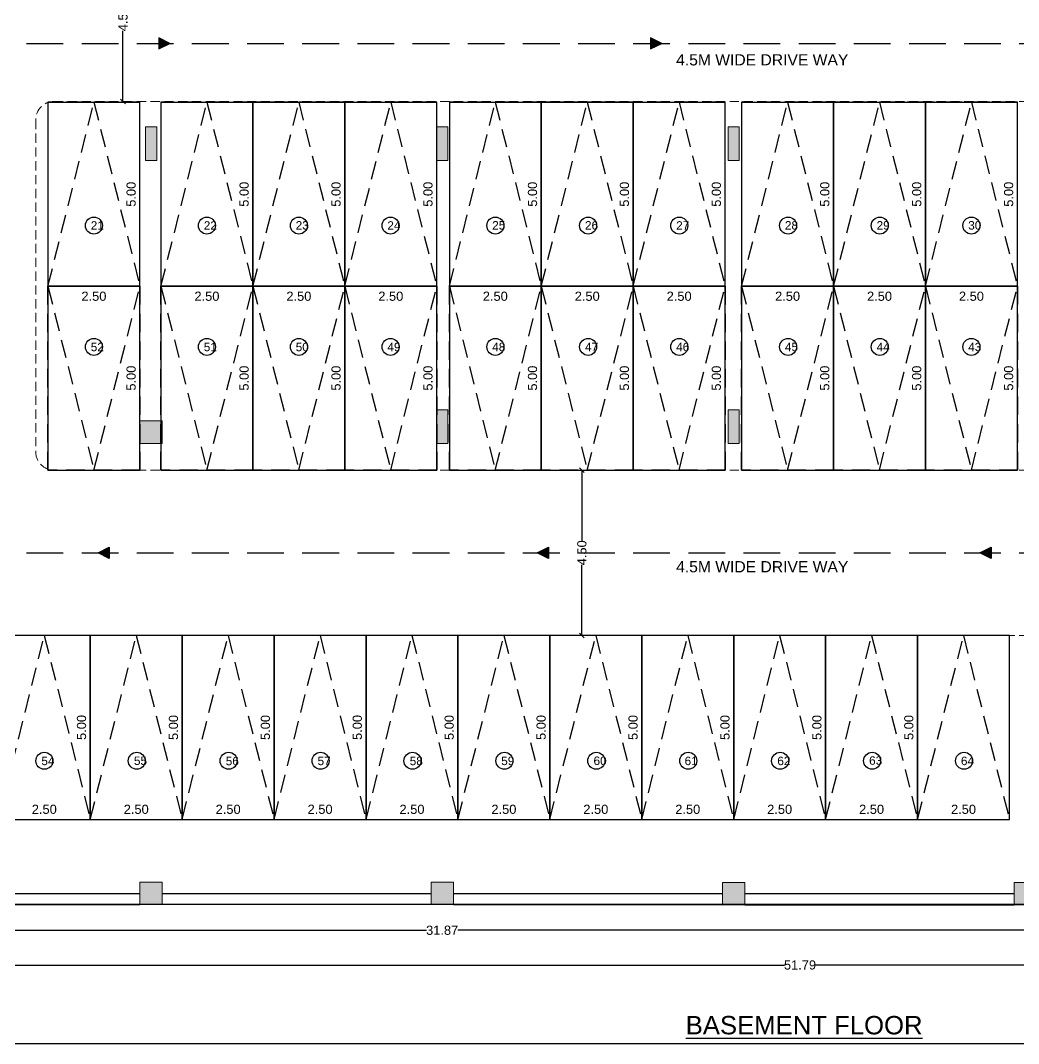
# Model space of a CAD drawing. Header units: metres. Extents: x 71870 to 71989, y 12512 to 13085.
# Drawn here: x 71914.57 to 71941.71, y 13038.11 to 13065.93 of the extents above; entities that cross this region are included whole.
import ezdxf

# ---------------------------------------------------------------- set-up
doc = ezdxf.new("R2010")
doc.units = ezdxf.units.M
doc.header["$MEASUREMENT"] = 0
doc.linetypes.add('DASHED2', pattern=[0.375, 0.25, -0.125])
doc.linetypes.add('Dim Line', pattern=[0.375, 0.25, -0.125])
doc.layers.get('Defpoints').update_dxf_attribs({"color": 6, "lineweight": 0})
doc.layers.add('02_FB_WALL', color=7, linetype='Continuous', lineweight=30)
doc.layers.add('COL', color=1, linetype='Continuous', lineweight=18)
doc.layers.add('ANGULAR_PARKING_SLOT_1', color=6, linetype='Continuous')
for name, color, linetype, plot in [('BLK_1_LVL_-1_BSMNT_COVERED_PARKING', 4, 'Continuous', False), ('BLK_1_LVL_-1_BSMNT_FOOT_PRINT', 1, 'Continuous', False), ('BLK_1_LVL_-1_BSMNT_PLOT_BOUNDARY', 70, 'Continuous', False), ('BLK_1_LVL_-1_BSMNT_SIDE_SETBACK2', 11, 'Continuous', False)]:
    doc.layers.add(name, color=color, linetype=linetype, plot=plot)
doc.styles.add('century Gothic', font='arial.ttf')
doc.styles.get("Standard").update_dxf_attribs({"font": 'arial.ttf'})
doc.dimstyles.new('STAND', dxfattribs={"dimtxt": 0.25, "dimasz": 0.13, "dimexe": 0, "dimexo": 0, "dimgap": 0, "dimtad": 0, "dimzin": 0, "dimdsep": 46, "dimtxsty": 'century Gothic', "dimblk": 'OBLIQUE', "dimcen": 0.15, "dimse1": 1, "dimse2": 1, "dimclrd": 5, "dimclre": 7, "dimclrt": 5, "dimazin": 0, "dimtfac": 1, "dimtofl": 0, "dimtmove": 0, "dimatfit": 3, "dimfxl": 0, "dimtolj": 1, "dimtzin": 0, "dimlwd": -1, "dimlwe": -1, "dimarcsym": 0})

# ---------------------------------------------------------------- blocks, each defined once
blk = doc.blocks.new('*U3')
at = {"layer": 'COL'}
h = blk.add_hatch(color=8, dxfattribs=at)
h.dxf.hatch_style = 1
h.paths.add_polyline_path([(2704.9, 761), (2704.9, 737), (2680.9, 737), (2680.9, 761)])
at = {"layer": 'COL', "ltscale": 0.02}
blk.add_lwpolyline([(2704.9, 761), (2704.9, 737), (2680.9, 737), (2680.9, 761)], close=True, dxfattribs=at)
blk = doc.blocks.new('A$C493907E4')
at = {"layer": 'COL'}
h = blk.add_hatch(color=8, dxfattribs=at)
h.dxf.hatch_style = 1
h.paths.add_polyline_path([(12, 36), (12, 0), (0, 0), (0, 36)])
at = {"layer": 'COL', "ltscale": 0.02}
blk.add_lwpolyline([(12, 36), (12, 0), (0, 0), (0, 36)], close=True, dxfattribs=at)
blk = doc.blocks.new('arrowww')
at = {"layer": '02_FB_WALL'}
h = blk.add_hatch(color=252, dxfattribs=at)
h.dxf.hatch_style = 1
h.paths.add_polyline_path([(156792.6, 14158.6), (156780.6, 14164.6), (156792.6, 14170.6)])
at = {"layer": '02_FB_WALL', "color": 252}
blk.add_lwpolyline([(156792.6, 14158.6), (156780.6, 14164.6), (156792.6, 14170.6)], close=True, dxfattribs=at)
blk = doc.blocks.new('*D235')
at = {"layer": 'Defpoints', "color": 0, "lineweight": 25}
for p in [(71938.966, 13044.481), (71938.966, 13044.207), (71941.466, 13044.207)]:
    blk.add_point(p, dxfattribs=at)
at = {"color": 5, "lineweight": 25, "insert": (71940.216, 13044.481), "char_height": 0.25, "attachment_point": 5, "style": 'century Gothic'}
blk.add_mtext('\\A1;2.50', dxfattribs=at)
blk = doc.blocks.new('_Oblique')
at = {"color": 0, "linetype": 'ByBlock', "lineweight": -2}
blk.add_line((-0.5, -0.5), (0.5, 0.5), dxfattribs=at)
blk = doc.blocks.new('*D236')
at = {"layer": 'Defpoints', "color": 0, "lineweight": 25}
for p in [(71938.966, 13049.207), (71938.729, 13044.207), (71938.966, 13044.207)]:
    blk.add_point(p, dxfattribs=at)
at = {"color": 5, "lineweight": 25, "insert": (71938.729, 13046.707), "char_height": 0.25, "attachment_point": 5, "rotation": 90, "style": 'century Gothic'}
blk.add_mtext('\\A1;5.00', dxfattribs=at)
blk = doc.blocks.new('*D237')
at = {"layer": 'Defpoints', "color": 0, "lineweight": 25}
for p in [(71936.466, 13044.481), (71936.466, 13044.207), (71938.966, 13044.207)]:
    blk.add_point(p, dxfattribs=at)
at = {"color": 5, "lineweight": 25, "insert": (71937.716, 13044.481), "char_height": 0.25, "attachment_point": 5, "style": 'century Gothic'}
blk.add_mtext('\\A1;2.50', dxfattribs=at)
blk = doc.blocks.new('*D238')
at = {"layer": 'Defpoints', "color": 0, "lineweight": 25}
for p in [(71936.466, 13049.207), (71936.229, 13044.207), (71936.466, 13044.207)]:
    blk.add_point(p, dxfattribs=at)
at = {"color": 5, "lineweight": 25, "insert": (71936.229, 13046.707), "char_height": 0.25, "attachment_point": 5, "rotation": 90, "style": 'century Gothic'}
blk.add_mtext('\\A1;5.00', dxfattribs=at)
blk = doc.blocks.new('*D239')
at = {"layer": 'Defpoints', "color": 0, "lineweight": 25}
for p in [(71933.966, 13044.481), (71933.966, 13044.207), (71936.466, 13044.207)]:
    blk.add_point(p, dxfattribs=at)
at = {"color": 5, "lineweight": 25, "insert": (71935.216, 13044.481), "char_height": 0.25, "attachment_point": 5, "style": 'century Gothic'}
blk.add_mtext('\\A1;2.50', dxfattribs=at)
blk = doc.blocks.new('*D240')
at = {"layer": 'Defpoints', "color": 0, "lineweight": 25}
for p in [(71933.966, 13049.207), (71933.729, 13044.207), (71933.966, 13044.207)]:
    blk.add_point(p, dxfattribs=at)
at = {"color": 5, "lineweight": 25, "insert": (71933.729, 13046.707), "char_height": 0.25, "attachment_point": 5, "rotation": 90, "style": 'century Gothic'}
blk.add_mtext('\\A1;5.00', dxfattribs=at)
blk = doc.blocks.new('*D241')
at = {"layer": 'Defpoints', "color": 0, "lineweight": 25}
for p in [(71931.466, 13044.481), (71931.466, 13044.207), (71933.966, 13044.207)]:
    blk.add_point(p, dxfattribs=at)
at = {"color": 5, "lineweight": 25, "insert": (71932.716, 13044.481), "char_height": 0.25, "attachment_point": 5, "style": 'century Gothic'}
blk.add_mtext('\\A1;2.50', dxfattribs=at)
blk = doc.blocks.new('*D242')
at = {"layer": 'Defpoints', "color": 0, "lineweight": 25}
for p in [(71931.466, 13049.207), (71931.229, 13044.207), (71931.466, 13044.207)]:
    blk.add_point(p, dxfattribs=at)
at = {"color": 5, "lineweight": 25, "insert": (71931.229, 13046.707), "char_height": 0.25, "attachment_point": 5, "rotation": 90, "style": 'century Gothic'}
blk.add_mtext('\\A1;5.00', dxfattribs=at)
blk = doc.blocks.new('*D243')
at = {"layer": 'Defpoints', "color": 0, "lineweight": 25}
for p in [(71928.966, 13044.481), (71928.966, 13044.207), (71931.466, 13044.207)]:
    blk.add_point(p, dxfattribs=at)
at = {"color": 5, "lineweight": 25, "insert": (71930.216, 13044.481), "char_height": 0.25, "attachment_point": 5, "style": 'century Gothic'}
blk.add_mtext('\\A1;2.50', dxfattribs=at)
blk = doc.blocks.new('*D244')
at = {"layer": 'Defpoints', "color": 0, "lineweight": 25}
for p in [(71928.966, 13049.208), (71928.729, 13044.208), (71928.966, 13044.208)]:
    blk.add_point(p, dxfattribs=at)
at = {"color": 5, "lineweight": 25, "insert": (71928.729, 13046.708), "char_height": 0.25, "attachment_point": 5, "rotation": 90, "style": 'century Gothic'}
blk.add_mtext('\\A1;5.00', dxfattribs=at)
blk = doc.blocks.new('*D245')
at = {"layer": 'Defpoints', "color": 0, "lineweight": 25}
for p in [(71926.466, 13044.481), (71926.466, 13044.208), (71928.966, 13044.208)]:
    blk.add_point(p, dxfattribs=at)
at = {"color": 5, "lineweight": 25, "insert": (71927.716, 13044.481), "char_height": 0.25, "attachment_point": 5, "style": 'century Gothic'}
blk.add_mtext('\\A1;2.50', dxfattribs=at)
blk = doc.blocks.new('*D246')
at = {"layer": 'Defpoints', "color": 0, "lineweight": 25}
for p in [(71926.467, 13049.207), (71926.229, 13044.207), (71926.467, 13044.207)]:
    blk.add_point(p, dxfattribs=at)
at = {"color": 5, "lineweight": 25, "insert": (71926.229, 13046.707), "char_height": 0.25, "attachment_point": 5, "rotation": 90, "style": 'century Gothic'}
blk.add_mtext('\\A1;5.00', dxfattribs=at)
blk = doc.blocks.new('*D247')
at = {"layer": 'Defpoints', "color": 0, "lineweight": 25}
for p in [(71923.967, 13044.481), (71923.967, 13044.207), (71926.467, 13044.207)]:
    blk.add_point(p, dxfattribs=at)
at = {"color": 5, "lineweight": 25, "insert": (71925.217, 13044.481), "char_height": 0.25, "attachment_point": 5, "style": 'century Gothic'}
blk.add_mtext('\\A1;2.50', dxfattribs=at)
blk = doc.blocks.new('*D248')
at = {"layer": 'Defpoints', "color": 0, "lineweight": 25}
for p in [(71923.967, 13049.208), (71923.73, 13044.208), (71923.967, 13044.208)]:
    blk.add_point(p, dxfattribs=at)
at = {"color": 5, "lineweight": 25, "insert": (71923.73, 13046.708), "char_height": 0.25, "attachment_point": 5, "rotation": 90, "style": 'century Gothic'}
blk.add_mtext('\\A1;5.00', dxfattribs=at)
blk = doc.blocks.new('*D249')
at = {"layer": 'Defpoints', "color": 0, "lineweight": 25}
for p in [(71921.467, 13044.482), (71921.467, 13044.208), (71923.967, 13044.208)]:
    blk.add_point(p, dxfattribs=at)
at = {"color": 5, "lineweight": 25, "insert": (71922.717, 13044.482), "char_height": 0.25, "attachment_point": 5, "style": 'century Gothic'}
blk.add_mtext('\\A1;2.50', dxfattribs=at)
blk = doc.blocks.new('*D250')
at = {"layer": 'Defpoints', "color": 0, "lineweight": 25}
for p in [(71921.467, 13049.207), (71921.23, 13044.207), (71921.467, 13044.207)]:
    blk.add_point(p, dxfattribs=at)
at = {"color": 5, "lineweight": 25, "insert": (71921.23, 13046.707), "char_height": 0.25, "attachment_point": 5, "rotation": 90, "style": 'century Gothic'}
blk.add_mtext('\\A1;5.00', dxfattribs=at)
blk = doc.blocks.new('*D251')
at = {"layer": 'Defpoints', "color": 0, "lineweight": 25}
for p in [(71918.967, 13044.481), (71918.967, 13044.207), (71921.467, 13044.207)]:
    blk.add_point(p, dxfattribs=at)
at = {"color": 5, "lineweight": 25, "insert": (71920.217, 13044.481), "char_height": 0.25, "attachment_point": 5, "style": 'century Gothic'}
blk.add_mtext('\\A1;2.50', dxfattribs=at)
blk = doc.blocks.new('*D252')
at = {"layer": 'Defpoints', "color": 0, "lineweight": 25}
for p in [(71918.967, 13049.207), (71918.73, 13044.207), (71918.967, 13044.207)]:
    blk.add_point(p, dxfattribs=at)
at = {"color": 5, "lineweight": 25, "insert": (71918.73, 13046.707), "char_height": 0.25, "attachment_point": 5, "rotation": 90, "style": 'century Gothic'}
blk.add_mtext('\\A1;5.00', dxfattribs=at)
blk = doc.blocks.new('*D253')
at = {"layer": 'Defpoints', "color": 0, "lineweight": 25}
for p in [(71916.467, 13044.481), (71916.467, 13044.207), (71918.967, 13044.207)]:
    blk.add_point(p, dxfattribs=at)
at = {"color": 5, "lineweight": 25, "insert": (71917.717, 13044.481), "char_height": 0.25, "attachment_point": 5, "style": 'century Gothic'}
blk.add_mtext('\\A1;2.50', dxfattribs=at)
blk = doc.blocks.new('*D254')
at = {"layer": 'Defpoints', "color": 0, "lineweight": 25}
for p in [(71916.467, 13049.208), (71916.23, 13044.208), (71916.467, 13044.208)]:
    blk.add_point(p, dxfattribs=at)
at = {"color": 5, "lineweight": 25, "insert": (71916.23, 13046.708), "char_height": 0.25, "attachment_point": 5, "rotation": 90, "style": 'century Gothic'}
blk.add_mtext('\\A1;5.00', dxfattribs=at)
blk = doc.blocks.new('*D255')
at = {"layer": 'Defpoints', "color": 0, "lineweight": 25}
for p in [(71913.967, 13044.482), (71913.967, 13044.208), (71916.467, 13044.208)]:
    blk.add_point(p, dxfattribs=at)
at = {"color": 5, "lineweight": 25, "insert": (71915.217, 13044.482), "char_height": 0.25, "attachment_point": 5, "style": 'century Gothic'}
blk.add_mtext('\\A1;2.50', dxfattribs=at)
blk = doc.blocks.new('*D258')
at = {"layer": 'Defpoints', "color": 0, "lineweight": 25}
for p in [(71923.152, 13058.706), (71923.39, 13058.706), (71923.39, 13053.706)]:
    blk.add_point(p, dxfattribs=at)
at = {"color": 5, "lineweight": 25, "insert": (71923.152, 13056.206), "char_height": 0.25, "attachment_point": 5, "rotation": 90, "style": 'century Gothic'}
blk.add_mtext('\\A1;5.00', dxfattribs=at)
blk = doc.blocks.new('*D259')
at = {"layer": 'Defpoints', "color": 0, "lineweight": 25}
for p in [(71920.89, 13058.706), (71923.39, 13058.706), (71920.89, 13058.432)]:
    blk.add_point(p, dxfattribs=at)
at = {"color": 5, "lineweight": 25, "insert": (71922.14, 13058.432), "char_height": 0.25, "attachment_point": 5, "style": 'century Gothic'}
blk.add_mtext('\\A1;2.50', dxfattribs=at)
blk = doc.blocks.new('*D260')
at = {"layer": 'Defpoints', "color": 0, "lineweight": 25}
for p in [(71925.652, 13058.706), (71925.89, 13058.706), (71925.89, 13053.706)]:
    blk.add_point(p, dxfattribs=at)
at = {"color": 5, "lineweight": 25, "insert": (71925.652, 13056.206), "char_height": 0.25, "attachment_point": 5, "rotation": 90, "style": 'century Gothic'}
blk.add_mtext('\\A1;5.00', dxfattribs=at)
blk = doc.blocks.new('*D261')
at = {"layer": 'Defpoints', "color": 0, "lineweight": 25}
for p in [(71923.39, 13058.706), (71925.89, 13058.706), (71923.39, 13058.432)]:
    blk.add_point(p, dxfattribs=at)
at = {"color": 5, "lineweight": 25, "insert": (71924.64, 13058.432), "char_height": 0.25, "attachment_point": 5, "style": 'century Gothic'}
blk.add_mtext('\\A1;2.50', dxfattribs=at)
blk = doc.blocks.new('*D262')
at = {"layer": 'Defpoints', "color": 0, "lineweight": 25}
for p in [(71928.495, 13058.706), (71928.732, 13058.706), (71928.732, 13053.706)]:
    blk.add_point(p, dxfattribs=at)
at = {"color": 5, "lineweight": 25, "insert": (71928.495, 13056.206), "char_height": 0.25, "attachment_point": 5, "rotation": 90, "style": 'century Gothic'}
blk.add_mtext('\\A1;5.00', dxfattribs=at)
blk = doc.blocks.new('*D263')
at = {"layer": 'Defpoints', "color": 0, "lineweight": 25}
for p in [(71926.232, 13058.706), (71928.732, 13058.706), (71926.232, 13058.432)]:
    blk.add_point(p, dxfattribs=at)
at = {"color": 5, "lineweight": 25, "insert": (71927.482, 13058.432), "char_height": 0.25, "attachment_point": 5, "style": 'century Gothic'}
blk.add_mtext('\\A1;2.50', dxfattribs=at)
blk = doc.blocks.new('*D264')
at = {"layer": 'Defpoints', "color": 0, "lineweight": 25}
for p in [(71930.995, 13058.706), (71931.232, 13058.706), (71931.232, 13053.706)]:
    blk.add_point(p, dxfattribs=at)
at = {"color": 5, "lineweight": 25, "insert": (71930.995, 13056.206), "char_height": 0.25, "attachment_point": 5, "rotation": 90, "style": 'century Gothic'}
blk.add_mtext('\\A1;5.00', dxfattribs=at)
blk = doc.blocks.new('*D265')
at = {"layer": 'Defpoints', "color": 0, "lineweight": 25}
for p in [(71928.732, 13058.706), (71931.232, 13058.706), (71928.732, 13058.432)]:
    blk.add_point(p, dxfattribs=at)
at = {"color": 5, "lineweight": 25, "insert": (71929.982, 13058.432), "char_height": 0.25, "attachment_point": 5, "style": 'century Gothic'}
blk.add_mtext('\\A1;2.50', dxfattribs=at)
blk = doc.blocks.new('*D266')
at = {"layer": 'Defpoints', "color": 0, "lineweight": 25}
for p in [(71933.495, 13058.706), (71933.732, 13058.706), (71933.732, 13053.706)]:
    blk.add_point(p, dxfattribs=at)
at = {"color": 5, "lineweight": 25, "insert": (71933.495, 13056.206), "char_height": 0.25, "attachment_point": 5, "rotation": 90, "style": 'century Gothic'}
blk.add_mtext('\\A1;5.00', dxfattribs=at)
blk = doc.blocks.new('*D267')
at = {"layer": 'Defpoints', "color": 0, "lineweight": 25}
for p in [(71931.232, 13058.706), (71933.732, 13058.706), (71931.232, 13058.432)]:
    blk.add_point(p, dxfattribs=at)
at = {"color": 5, "lineweight": 25, "insert": (71932.482, 13058.432), "char_height": 0.25, "attachment_point": 5, "style": 'century Gothic'}
blk.add_mtext('\\A1;2.50', dxfattribs=at)
blk = doc.blocks.new('*D268')
at = {"layer": 'Defpoints', "color": 0, "lineweight": 25}
for p in [(71936.444, 13058.706), (71936.681, 13058.706), (71936.681, 13053.706)]:
    blk.add_point(p, dxfattribs=at)
at = {"color": 5, "lineweight": 25, "insert": (71936.444, 13056.206), "char_height": 0.25, "attachment_point": 5, "rotation": 90, "style": 'century Gothic'}
blk.add_mtext('\\A1;5.00', dxfattribs=at)
blk = doc.blocks.new('*D269')
at = {"layer": 'Defpoints', "color": 0, "lineweight": 25}
for p in [(71934.181, 13058.706), (71936.681, 13058.706), (71934.181, 13058.432)]:
    blk.add_point(p, dxfattribs=at)
at = {"color": 5, "lineweight": 25, "insert": (71935.431, 13058.432), "char_height": 0.25, "attachment_point": 5, "style": 'century Gothic'}
blk.add_mtext('\\A1;2.50', dxfattribs=at)
blk = doc.blocks.new('*D270')
at = {"layer": 'Defpoints', "color": 0, "lineweight": 25}
for p in [(71938.944, 13058.706), (71939.181, 13058.706), (71939.181, 13053.706)]:
    blk.add_point(p, dxfattribs=at)
at = {"color": 5, "lineweight": 25, "insert": (71938.944, 13056.206), "char_height": 0.25, "attachment_point": 5, "rotation": 90, "style": 'century Gothic'}
blk.add_mtext('\\A1;5.00', dxfattribs=at)
blk = doc.blocks.new('*D271')
at = {"layer": 'Defpoints', "color": 0, "lineweight": 25}
for p in [(71936.681, 13058.706), (71939.181, 13058.706), (71936.681, 13058.432)]:
    blk.add_point(p, dxfattribs=at)
at = {"color": 5, "lineweight": 25, "insert": (71937.931, 13058.432), "char_height": 0.25, "attachment_point": 5, "style": 'century Gothic'}
blk.add_mtext('\\A1;2.50', dxfattribs=at)
blk = doc.blocks.new('*D272')
at = {"layer": 'Defpoints', "color": 0, "lineweight": 25}
for p in [(71941.444, 13058.706), (71941.681, 13058.706), (71941.681, 13053.706)]:
    blk.add_point(p, dxfattribs=at)
at = {"color": 5, "lineweight": 25, "insert": (71941.444, 13056.206), "char_height": 0.25, "attachment_point": 5, "rotation": 90, "style": 'century Gothic'}
blk.add_mtext('\\A1;5.00', dxfattribs=at)
blk = doc.blocks.new('*D273')
at = {"layer": 'Defpoints', "color": 0, "lineweight": 25}
for p in [(71939.181, 13058.706), (71941.681, 13058.706), (71939.181, 13058.432)]:
    blk.add_point(p, dxfattribs=at)
at = {"color": 5, "lineweight": 25, "insert": (71940.431, 13058.432), "char_height": 0.25, "attachment_point": 5, "style": 'century Gothic'}
blk.add_mtext('\\A1;2.50', dxfattribs=at)
blk = doc.blocks.new('*D310')
at = {"layer": 'Defpoints', "color": 0, "lineweight": 25}
for p in [(71923.39, 13063.706), (71923.152, 13058.706), (71923.39, 13058.706)]:
    blk.add_point(p, dxfattribs=at)
at = {"color": 5, "lineweight": 25, "insert": (71923.152, 13061.206), "char_height": 0.25, "attachment_point": 5, "rotation": 90, "style": 'century Gothic'}
blk.add_mtext('\\A1;5.00', dxfattribs=at)
blk = doc.blocks.new('*D311')
at = {"layer": 'Defpoints', "color": 0, "lineweight": 25}
for p in [(71925.89, 13063.706), (71925.652, 13058.706), (71925.89, 13058.706)]:
    blk.add_point(p, dxfattribs=at)
at = {"color": 5, "lineweight": 25, "insert": (71925.652, 13061.206), "char_height": 0.25, "attachment_point": 5, "rotation": 90, "style": 'century Gothic'}
blk.add_mtext('\\A1;5.00', dxfattribs=at)
blk = doc.blocks.new('*D312')
at = {"layer": 'Defpoints', "color": 0, "lineweight": 25}
for p in [(71928.732, 13063.706), (71928.495, 13058.706), (71928.732, 13058.706)]:
    blk.add_point(p, dxfattribs=at)
at = {"color": 5, "lineweight": 25, "insert": (71928.495, 13061.206), "char_height": 0.25, "attachment_point": 5, "rotation": 90, "style": 'century Gothic'}
blk.add_mtext('\\A1;5.00', dxfattribs=at)
blk = doc.blocks.new('*D313')
at = {"layer": 'Defpoints', "color": 0, "lineweight": 25}
for p in [(71931.232, 13063.706), (71930.995, 13058.706), (71931.232, 13058.706)]:
    blk.add_point(p, dxfattribs=at)
at = {"color": 5, "lineweight": 25, "insert": (71930.995, 13061.206), "char_height": 0.25, "attachment_point": 5, "rotation": 90, "style": 'century Gothic'}
blk.add_mtext('\\A1;5.00', dxfattribs=at)
blk = doc.blocks.new('*D314')
at = {"layer": 'Defpoints', "color": 0, "lineweight": 25}
for p in [(71933.732, 13063.706), (71933.495, 13058.706), (71933.732, 13058.706)]:
    blk.add_point(p, dxfattribs=at)
at = {"color": 5, "lineweight": 25, "insert": (71933.495, 13061.206), "char_height": 0.25, "attachment_point": 5, "rotation": 90, "style": 'century Gothic'}
blk.add_mtext('\\A1;5.00', dxfattribs=at)
blk = doc.blocks.new('*D315')
at = {"layer": 'Defpoints', "color": 0, "lineweight": 25}
for p in [(71936.681, 13063.706), (71936.444, 13058.706), (71936.681, 13058.706)]:
    blk.add_point(p, dxfattribs=at)
at = {"color": 5, "lineweight": 25, "insert": (71936.444, 13061.206), "char_height": 0.25, "attachment_point": 5, "rotation": 90, "style": 'century Gothic'}
blk.add_mtext('\\A1;5.00', dxfattribs=at)
blk = doc.blocks.new('*D316')
at = {"layer": 'Defpoints', "color": 0, "lineweight": 25}
for p in [(71939.181, 13063.706), (71938.944, 13058.706), (71939.181, 13058.706)]:
    blk.add_point(p, dxfattribs=at)
at = {"color": 5, "lineweight": 25, "insert": (71938.944, 13061.206), "char_height": 0.25, "attachment_point": 5, "rotation": 90, "style": 'century Gothic'}
blk.add_mtext('\\A1;5.00', dxfattribs=at)
blk = doc.blocks.new('*D317')
at = {"layer": 'Defpoints', "color": 0, "lineweight": 25}
for p in [(71941.681, 13063.706), (71941.444, 13058.706), (71941.681, 13058.706)]:
    blk.add_point(p, dxfattribs=at)
at = {"color": 5, "lineweight": 25, "insert": (71941.444, 13061.206), "char_height": 0.25, "attachment_point": 5, "rotation": 90, "style": 'century Gothic'}
blk.add_mtext('\\A1;5.00', dxfattribs=at)
blk = doc.blocks.new('*D325')
at = {"color": 5}
for p, q in [((71917.357, 13068.229), (71917.357, 13066.308)), ((71917.357, 13063.729), (71917.357, 13065.649))]:
    blk.add_line(p, q, dxfattribs=at)
at = {"layer": 'Defpoints', "color": 0, "lineweight": 25}
for p in [(71917.357, 13068.229), (71917.357, 13068.229), (71917.357, 13063.729)]:
    blk.add_point(p, dxfattribs=at)
at = {"color": 5, "xscale": 0.13, "yscale": 0.13, "zscale": 0.13}
for p, rotation in [((71917.357, 13068.229), 90), ((71917.357, 13063.729), 270)]:
    blk.add_blockref('_Oblique', p, dxfattribs=dict(at, rotation=rotation))
at = {"color": 5, "lineweight": 25, "insert": (71917.357, 13065.979), "char_height": 0.25, "attachment_point": 5, "rotation": 90, "style": 'century Gothic'}
blk.add_mtext('\\A1;4.50', dxfattribs=at)
blk = doc.blocks.new('*D326')
at = {"color": 5}
for p, q in [((71929.837, 13053.706), (71929.837, 13051.786)), ((71929.837, 13049.207), (71929.837, 13051.128))]:
    blk.add_line(p, q, dxfattribs=at)
at = {"layer": 'Defpoints', "color": 0, "lineweight": 25}
for p in [(71929.837, 13053.706), (71929.837, 13053.706), (71929.837, 13049.207)]:
    blk.add_point(p, dxfattribs=at)
at = {"color": 5, "xscale": 0.13, "yscale": 0.13, "zscale": 0.13}
for p, rotation in [((71929.837, 13053.706), 90), ((71929.837, 13049.207), 270)]:
    blk.add_blockref('_Oblique', p, dxfattribs=dict(at, rotation=rotation))
at = {"color": 5, "lineweight": 25, "insert": (71929.837, 13051.457), "char_height": 0.25, "attachment_point": 5, "rotation": 90, "style": 'century Gothic'}
blk.add_mtext('\\A1;4.50', dxfattribs=at)
blk = doc.blocks.new('*D345')
at = {"color": 5}
for p, q in [((71910.102, 13041.193), (71925.615, 13041.193)), ((71941.971, 13041.193), (71926.459, 13041.193))]:
    blk.add_line(p, q, dxfattribs=at)
at = {"layer": 'Defpoints', "color": 0, "lineweight": 25}
for p in [(71910.102, 13042.501), (71941.971, 13042.495), (71941.971, 13041.193)]:
    blk.add_point(p, dxfattribs=at)
at = {"color": 5, "xscale": 0.13, "yscale": 0.13, "zscale": 0.13, "rotation": 180}
blk.add_blockref('_Oblique', (71910.102, 13041.193), dxfattribs=at)
at = {"color": 5, "xscale": 0.13, "yscale": 0.13, "zscale": 0.13}
blk.add_blockref('_Oblique', (71941.971, 13041.193), dxfattribs=at)
at = {"color": 5, "insert": (71926.037, 13041.193), "char_height": 0.25, "attachment_point": 5, "style": 'century Gothic'}
blk.add_mtext('\\A1;31.87', dxfattribs=at)
blk = doc.blocks.new('*D354')
at = {"color": 5}
for p, q in [((71909.874, 13040.249), (71935.347, 13040.249)), ((71961.664, 13040.249), (71936.191, 13040.249))]:
    blk.add_line(p, q, dxfattribs=at)
at = {"layer": 'Defpoints', "color": 0, "lineweight": 25}
for p in [(71909.874, 13041.892), (71961.664, 13041.892), (71909.874, 13040.249)]:
    blk.add_point(p, dxfattribs=at)
at = {"color": 5, "xscale": 0.13, "yscale": 0.13, "zscale": 0.13, "rotation": 180}
blk.add_blockref('_Oblique', (71909.874, 13040.249), dxfattribs=at)
at = {"color": 5, "xscale": 0.13, "yscale": 0.13, "zscale": 0.13}
blk.add_blockref('_Oblique', (71961.664, 13040.249), dxfattribs=at)
at = {"color": 5, "insert": (71935.769, 13040.249), "char_height": 0.25, "attachment_point": 5, "style": 'century Gothic'}
blk.add_mtext('\\A1;51.79', dxfattribs=at)
blk = doc.blocks.new('*D368')
at = {"layer": 'Defpoints', "color": 0, "lineweight": 25}
for p in [(71920.652, 13058.706), (71920.89, 13058.706), (71920.89, 13053.706)]:
    blk.add_point(p, dxfattribs=at)
at = {"color": 5, "lineweight": 25, "insert": (71920.652, 13056.206), "char_height": 0.25, "attachment_point": 5, "rotation": 90, "style": 'century Gothic'}
blk.add_mtext('\\A1;5.00', dxfattribs=at)
blk = doc.blocks.new('*D369')
at = {"layer": 'Defpoints', "color": 0, "lineweight": 25}
for p in [(71918.39, 13058.706), (71920.89, 13058.706), (71918.39, 13058.432)]:
    blk.add_point(p, dxfattribs=at)
at = {"color": 5, "lineweight": 25, "insert": (71919.64, 13058.432), "char_height": 0.25, "attachment_point": 5, "style": 'century Gothic'}
blk.add_mtext('\\A1;2.50', dxfattribs=at)
blk = doc.blocks.new('*D370')
at = {"layer": 'Defpoints', "color": 0, "lineweight": 25}
for p in [(71920.89, 13063.706), (71920.652, 13058.706), (71920.89, 13058.706)]:
    blk.add_point(p, dxfattribs=at)
at = {"color": 5, "lineweight": 25, "insert": (71920.652, 13061.206), "char_height": 0.25, "attachment_point": 5, "rotation": 90, "style": 'century Gothic'}
blk.add_mtext('\\A1;5.00', dxfattribs=at)
blk = doc.blocks.new('*D371')
at = {"layer": 'Defpoints', "color": 0, "lineweight": 25}
for p in [(71917.579, 13058.706), (71917.816, 13058.706), (71917.816, 13053.706)]:
    blk.add_point(p, dxfattribs=at)
at = {"color": 5, "lineweight": 25, "insert": (71917.579, 13056.206), "char_height": 0.25, "attachment_point": 5, "rotation": 90, "style": 'century Gothic'}
blk.add_mtext('\\A1;5.00', dxfattribs=at)
blk = doc.blocks.new('*D372')
at = {"layer": 'Defpoints', "color": 0, "lineweight": 25}
for p in [(71915.316, 13058.706), (71917.816, 13058.706), (71915.316, 13058.432)]:
    blk.add_point(p, dxfattribs=at)
at = {"color": 5, "lineweight": 25, "insert": (71916.566, 13058.432), "char_height": 0.25, "attachment_point": 5, "style": 'century Gothic'}
blk.add_mtext('\\A1;2.50', dxfattribs=at)
blk = doc.blocks.new('*D373')
at = {"layer": 'Defpoints', "color": 0, "lineweight": 25}
for p in [(71917.816, 13063.706), (71917.579, 13058.706), (71917.816, 13058.706)]:
    blk.add_point(p, dxfattribs=at)
at = {"color": 5, "lineweight": 25, "insert": (71917.579, 13061.206), "char_height": 0.25, "attachment_point": 5, "rotation": 90, "style": 'century Gothic'}
blk.add_mtext('\\A1;5.00', dxfattribs=at)

msp = doc.modelspace()

# ---------------------------------------------------------------- linework, layer by layer
at = {"linetype": 'Dim Line', "ltscale": 4}
for p, q in [((71913.23324, 13065.3082), (71958.05464, 13065.3082)), ((71913.23326, 13051.45554), (71959.46074, 13051.45783))]:
    msp.add_line(p, q, dxfattribs=at)
at = {"color": 32, "linetype": 'Dim Line', "lineweight": 9}
for p, q in [((71915.48324, 13063.72861), (71957.55464, 13063.72861)), ((71914.98324, 13063.22861), (71914.98324, 13054.20565)), ((71915.48326, 13053.70565), (71957.55466, 13053.70773)), ((71910.98326, 13049.20542), (71961.43564, 13049.20793))]:
    msp.add_line(p, q, dxfattribs=at)
for p, q in [((71910.48324, 13042.19655), (71917.81602, 13042.19655)), ((71918.42562, 13042.19656), (71925.73717, 13042.19657)), ((71926.34677, 13042.19662), (71933.66107, 13042.19056)), ((71934.27067, 13042.19056), (71941.59042, 13042.19057)), ((71910.48324, 13041.89176), (71917.81602, 13041.89176)), ((71925.73717, 13041.89176), (71918.42562, 13041.89176)), ((71926.34652, 13041.89182), (71933.66081, 13041.88576)), ((71934.27067, 13041.88576), (71941.59042, 13041.88577))]:
    msp.add_line(p, q)
at = {"color": 4, "linetype": 'DASHED2', "lineweight": 25, "ltscale": 2}
for points in [[(71915.31602, 13058.7058), (71917.81602, 13058.7058), (71917.81602, 13063.7058), (71915.31602, 13063.7058)], [(71918.38957, 13058.7058), (71920.88957, 13058.7058), (71920.88957, 13063.7058), (71918.38957, 13063.7058)], [(71920.88957, 13058.7058), (71923.38957, 13058.7058), (71923.38957, 13063.7058), (71920.88957, 13063.7058)], [(71923.38957, 13058.7058), (71925.88957, 13058.7058), (71925.88957, 13063.7058), (71923.38957, 13063.7058)], [(71926.23245, 13058.7058), (71928.73245, 13058.7058), (71928.73245, 13063.7058), (71926.23245, 13063.7058)], [(71928.73245, 13058.7058), (71931.23245, 13058.7058), (71931.23245, 13063.7058), (71928.73245, 13063.7058)], [(71931.23245, 13058.7058), (71933.73245, 13058.7058), (71933.73245, 13063.7058), (71931.23245, 13063.7058)], [(71934.18101, 13058.7058), (71936.68101, 13058.7058), (71936.68101, 13063.7058), (71934.18101, 13063.7058)], [(71936.68101, 13058.7058), (71939.18101, 13058.7058), (71939.18101, 13063.7058), (71936.68101, 13063.7058)], [(71939.18101, 13058.7058), (71941.68101, 13058.7058), (71941.68101, 13063.7058), (71939.18101, 13063.7058)], [(71915.31602, 13058.7058), (71917.81602, 13058.7058), (71917.81602, 13053.7058), (71915.31602, 13053.7058)], [(71918.38957, 13058.7058), (71920.88957, 13058.7058), (71920.88957, 13053.7058), (71918.38957, 13053.7058)], [(71920.88957, 13058.7058), (71923.38957, 13058.7058), (71923.38957, 13053.7058), (71920.88957, 13053.7058)], [(71923.38957, 13058.7058), (71925.88957, 13058.7058), (71925.88957, 13053.7058), (71923.38957, 13053.7058)], [(71926.23245, 13058.7058), (71928.73245, 13058.7058), (71928.73245, 13053.7058), (71926.23245, 13053.7058)], [(71928.73245, 13058.7058), (71931.23245, 13058.7058), (71931.23245, 13053.7058), (71928.73245, 13053.7058)], [(71931.23245, 13058.7058), (71933.73245, 13058.7058), (71933.73245, 13053.7058), (71931.23245, 13053.7058)], [(71934.18101, 13058.7058), (71936.68101, 13058.7058), (71936.68101, 13053.7058), (71934.18101, 13053.7058)], [(71936.68101, 13058.7058), (71939.18101, 13058.7058), (71939.18101, 13053.7058), (71936.68101, 13053.7058)], [(71939.18101, 13058.7058), (71941.68101, 13058.7058), (71941.68101, 13053.7058), (71939.18101, 13053.7058)], [(71913.96716, 13044.20817), (71916.46716, 13044.20817), (71916.46716, 13049.20817), (71913.96716, 13049.20817)], [(71916.46685, 13044.20694), (71918.96685, 13044.20694), (71918.96685, 13049.20694), (71916.46685, 13049.20694)], [(71918.96685, 13044.20694), (71921.46685, 13044.20694), (71921.46685, 13049.20694), (71918.96685, 13049.20694)], [(71921.46685, 13044.2078), (71923.96685, 13044.2078), (71923.96685, 13049.2078), (71921.46685, 13049.2078)], [(71923.96664, 13044.20694), (71926.46664, 13044.20694), (71926.46664, 13049.20694), (71923.96664, 13049.20694)], [(71926.46586, 13044.20756), (71928.96586, 13044.20756), (71928.96586, 13049.20756), (71926.46586, 13049.20756)], [(71928.96583, 13044.20743), (71931.46583, 13044.20743), (71931.46583, 13049.20743), (71928.96583, 13049.20743)], [(71931.46571, 13044.20694), (71933.96571, 13044.20694), (71933.96571, 13049.20694), (71931.46571, 13049.20694)], [(71933.96571, 13044.20694), (71936.46571, 13044.20694), (71936.46571, 13049.20694), (71933.96571, 13049.20694)], [(71936.46571, 13044.20706), (71938.96571, 13044.20706), (71938.96571, 13049.20706), (71936.46571, 13049.20706)], [(71938.96568, 13044.20694), (71941.46568, 13044.20694), (71941.46568, 13049.20694), (71938.96568, 13049.20694)]]:
    msp.add_lwpolyline(points, close=True, dxfattribs=at)
for points in [[(71915.31602, 13058.7058), (71916.56602, 13063.7058), (71917.81602, 13058.7058)], [(71918.38957, 13058.7058), (71919.63957, 13063.7058), (71920.88957, 13058.7058)], [(71920.88957, 13058.7058), (71922.13957, 13063.7058), (71923.38957, 13058.7058)], [(71923.38957, 13058.7058), (71924.63957, 13063.7058), (71925.88957, 13058.7058)], [(71926.23245, 13058.7058), (71927.48245, 13063.7058), (71928.73245, 13058.7058)], [(71928.73245, 13058.7058), (71929.98245, 13063.7058), (71931.23245, 13058.7058)], [(71931.23245, 13058.7058), (71932.48245, 13063.7058), (71933.73245, 13058.7058)], [(71934.18101, 13058.7058), (71935.43101, 13063.7058), (71936.68101, 13058.7058)], [(71936.68101, 13058.7058), (71937.93101, 13063.7058), (71939.18101, 13058.7058)], [(71939.18101, 13058.7058), (71940.43101, 13063.7058), (71941.68101, 13058.7058)], [(71915.31602, 13058.7058), (71916.56602, 13053.7058), (71917.81602, 13058.7058)], [(71918.38957, 13058.7058), (71919.63957, 13053.7058), (71920.88957, 13058.7058)], [(71920.88957, 13058.7058), (71922.13957, 13053.7058), (71923.38957, 13058.7058)], [(71923.38957, 13058.7058), (71924.63957, 13053.7058), (71925.88957, 13058.7058)], [(71926.23245, 13058.7058), (71927.48245, 13053.7058), (71928.73245, 13058.7058)], [(71928.73245, 13058.7058), (71929.98245, 13053.7058), (71931.23245, 13058.7058)], [(71931.23245, 13058.7058), (71932.48245, 13053.7058), (71933.73245, 13058.7058)], [(71934.18101, 13058.7058), (71935.43101, 13053.7058), (71936.68101, 13058.7058)], [(71936.68101, 13058.7058), (71937.93101, 13053.7058), (71939.18101, 13058.7058)], [(71939.18101, 13058.7058), (71940.43101, 13053.7058), (71941.68101, 13058.7058)], [(71913.96716, 13044.20817), (71915.21716, 13049.20817), (71916.46716, 13044.20817)], [(71916.46685, 13044.20694), (71917.71685, 13049.20694), (71918.96685, 13044.20694)], [(71918.96685, 13044.20694), (71920.21685, 13049.20694), (71921.46685, 13044.20694)], [(71921.46685, 13044.2078), (71922.71685, 13049.2078), (71923.96685, 13044.2078)], [(71923.96664, 13044.20694), (71925.21664, 13049.20694), (71926.46664, 13044.20694)], [(71926.46586, 13044.20756), (71927.71586, 13049.20756), (71928.96586, 13044.20756)], [(71928.96583, 13044.20743), (71930.21583, 13049.20743), (71931.46583, 13044.20743)], [(71931.46571, 13044.20694), (71932.71571, 13049.20694), (71933.96571, 13044.20694)], [(71933.96571, 13044.20694), (71935.21571, 13049.20694), (71936.46571, 13044.20694)], [(71936.46571, 13044.20706), (71937.71571, 13049.20706), (71938.96571, 13044.20706)], [(71938.96568, 13044.20694), (71940.21568, 13049.20694), (71941.46568, 13044.20694)]]:
    msp.add_lwpolyline(points, dxfattribs=at)
at = {"color": 4, "linetype": 'Continuous', "lineweight": 25, "ltscale": 2}
for centre in [(71916.56628, 13060.35397), (71919.63984, 13060.35397), (71922.13984, 13060.35397), (71924.63243, 13060.35397), (71927.48354, 13060.35397), (71930.00743, 13060.35397), (71932.48647, 13060.35397), (71935.44418, 13060.35397), (71937.93822, 13060.35397), (71940.42906, 13060.35397), (71916.56628, 13057.05711), (71919.63984, 13057.05711), (71922.13984, 13057.05711), (71924.63243, 13057.05711), (71927.48354, 13057.05711), (71930.00743, 13057.05711), (71932.48647, 13057.05711), (71935.44418, 13057.05711), (71937.93822, 13057.05711), (71940.42906, 13057.05711), (71915.21803, 13045.80189), (71917.73072, 13045.80189), (71920.23072, 13045.80189), (71922.73072, 13045.80189), (71925.2305, 13045.80189), (71927.72973, 13045.80189), (71930.22982, 13045.80189), (71932.72957, 13045.80189), (71935.22957, 13045.80189), (71937.72954, 13045.80189), (71940.22954, 13045.80189)]:
    msp.add_circle(centre, 0.23145, dxfattribs=at)
at = {"color": 32, "linetype": 'Dim Line', "lineweight": 9}
for centre, start, end in [((71915.48324, 13063.22861), 90, 180), ((71915.48324, 13054.20565), 180, 270.00284)]:
    msp.add_arc(centre, 0.5, start, end, dxfattribs=at)
at = {"layer": 'ANGULAR_PARKING_SLOT_1', "color": 6, "lineweight": 25}
for points in [[(71915.31633, 13058.70543), (71917.81633, 13058.70543), (71917.81633, 13063.70518), (71915.31633, 13063.70518)], [(71918.38988, 13058.70543), (71920.88988, 13058.70543), (71920.88988, 13063.70518), (71918.38988, 13063.70518)], [(71920.88988, 13058.70543), (71923.38988, 13058.70543), (71923.38988, 13063.70518), (71920.88988, 13063.70518)], [(71923.39004, 13058.70543), (71925.89004, 13058.70543), (71925.89004, 13063.70518), (71923.39004, 13063.70518)], [(71926.23276, 13058.70543), (71928.73276, 13058.70543), (71928.73276, 13063.70518), (71926.23276, 13063.70518)], [(71928.73291, 13058.70543), (71931.23291, 13058.70543), (71931.23291, 13063.70518), (71928.73291, 13063.70518)], [(71931.23307, 13058.70543), (71933.73307, 13058.70543), (71933.73307, 13063.70518), (71931.23307, 13063.70518)], [(71934.18132, 13058.70543), (71936.68132, 13058.70543), (71936.68132, 13063.70518), (71934.18132, 13063.70518)], [(71936.68148, 13058.70543), (71939.18148, 13058.70543), (71939.18148, 13063.70518), (71936.68148, 13063.70518)], [(71939.18163, 13058.70543), (71941.68163, 13058.70543), (71941.68163, 13063.70518), (71939.18163, 13063.70518)], [(71915.31617, 13053.70605), (71917.81617, 13053.70605), (71917.81617, 13058.7058), (71915.31617, 13058.7058)], [(71918.38973, 13053.70605), (71920.88973, 13053.70605), (71920.88973, 13058.7058), (71918.38973, 13058.7058)], [(71920.88973, 13053.70605), (71923.38973, 13053.70605), (71923.38973, 13058.7058), (71920.88973, 13058.7058)], [(71923.38988, 13053.70605), (71925.88988, 13053.70605), (71925.88988, 13058.7058), (71923.38988, 13058.7058)], [(71926.2326, 13053.70605), (71928.7326, 13053.70605), (71928.7326, 13058.7058), (71926.2326, 13058.7058)], [(71928.73276, 13053.70605), (71931.23276, 13053.70605), (71931.23276, 13058.7058), (71928.73276, 13058.7058)], [(71931.23291, 13053.70605), (71933.73291, 13053.70605), (71933.73291, 13058.7058), (71931.23291, 13058.7058)], [(71934.18117, 13053.70605), (71936.68117, 13053.70605), (71936.68117, 13058.7058), (71934.18117, 13058.7058)], [(71936.68132, 13053.70605), (71939.18132, 13053.70605), (71939.18132, 13058.7058), (71936.68132, 13058.7058)], [(71939.18148, 13053.70605), (71941.68148, 13053.70605), (71941.68148, 13058.7058), (71939.18148, 13058.7058)], [(71913.96685, 13044.20966), (71916.46685, 13044.20966), (71916.46685, 13049.20941), (71913.96685, 13049.20941)], [(71916.46701, 13044.20718), (71918.96701, 13044.20718), (71918.96701, 13049.20694), (71916.46701, 13049.20694)], [(71918.96701, 13044.20718), (71921.46701, 13044.20718), (71921.46701, 13049.20694), (71918.96701, 13049.20694)], [(71921.46701, 13044.20743), (71923.96701, 13044.20743), (71923.96701, 13049.20718), (71921.46701, 13049.20718)], [(71923.96664, 13044.20718), (71926.46664, 13044.20718), (71926.46664, 13049.20694), (71923.96664, 13049.20694)], [(71926.46595, 13044.20718), (71928.96596, 13044.20718), (71928.96596, 13049.20694), (71926.46595, 13049.20694)], [(71928.96596, 13044.20718), (71931.46596, 13044.20718), (71931.46596, 13049.20694), (71928.96596, 13049.20694)], [(71931.46574, 13044.20731), (71933.96574, 13044.20731), (71933.96574, 13049.20706), (71931.46574, 13049.20706)], [(71933.96574, 13044.20706), (71936.46574, 13044.20706), (71936.46574, 13049.20681), (71933.96574, 13049.20681)], [(71936.46574, 13044.20718), (71938.96574, 13044.20718), (71938.96574, 13049.20694), (71936.46574, 13049.20694)], [(71938.96568, 13044.20718), (71941.46568, 13044.20718), (71941.46568, 13049.20694), (71938.96568, 13049.20694)]]:
    msp.add_lwpolyline(points, close=True, dxfattribs=at)
at = {"layer": 'BLK_1_LVL_-1_BSMNT_COVERED_PARKING', "color": 4, "lineweight": 25}
msp.add_lwpolyline([(71909.87364, 13075.41975), (71961.66424, 13075.41975), (71961.66424, 13041.89175), (71909.87364, 13041.89175)], close=True, dxfattribs=at)
at = {"layer": 'BLK_1_LVL_-1_BSMNT_FOOT_PRINT', "lineweight": 25}
msp.add_lwpolyline([(71909.87364, 13075.41975), (71961.66424, 13075.41975), (71961.66424, 13041.89175), (71909.87364, 13041.89175)], close=True, dxfattribs=at)
at = {"layer": 'BLK_1_LVL_-1_BSMNT_PLOT_BOUNDARY', "color": 70, "linetype": 'ByBlock', "lineweight": 25}
msp.add_lwpolyline([(71976.50717, 13079.14882), (71905.93724, 13081.73179), (71905.79397, 13079.20731), (71900.24162, 13079.18441), (71901.79644, 13038.11383), (71974.19644, 13038.11383)], close=True, dxfattribs=at)
at = {"layer": 'BLK_1_LVL_-1_BSMNT_SIDE_SETBACK2', "color": 11, "lineweight": 25}
msp.add_lwpolyline([(71961.66424, 13041.89175), (71909.87364, 13041.89175), (71909.87364, 13038.11383), (71961.66424, 13038.11383)], close=True, dxfattribs=at)

# ---------------------------------------------------------------- block references
at = {"yscale": 0.0254, "zscale": 0.0254}
for name, p, xscale, rotation in [('arrowww', (75900.89773, 12705.922), -0.0254, 0.0056798055196694), ('arrowww', (75914.27357, 12705.922), -0.0254, 0.0056798055196694), ('A$C493907E4', (71918.27322, 13063.03724), 0.0254, 180), ('A$C493907E4', (71926.19438, 13063.03724), 0.0254, 180), ('A$C493907E4', (71934.11827, 13063.03724), 0.0254, 180), ('A$C493907E4', (71926.19438, 13055.34705), 0.0254, 180), ('A$C493907E4', (71934.11827, 13055.34105), 0.0254, 180)]:
    msp.add_blockref(name, p, dxfattribs=dict(at, xscale=xscale, rotation=rotation))
at = {"xscale": 0.0254, "yscale": 0.0254, "zscale": 0.0254}
for name, p in [('*U3', (71849.72019, 13035.71277)), ('arrowww', (67934.4509, 12691.67473)), ('arrowww', (67946.39605, 12691.67532)), ('arrowww', (67958.43264, 12691.67592)), ('*U3', (71849.72019, 13023.17187)), ('*U3', (71857.64134, 13023.17187)), ('*U3', (71865.56523, 13023.16587)), ('*U3', (71873.49459, 13023.16587))]:
    msp.add_blockref(name, p, dxfattribs=at)

# ---------------------------------------------------------------- texts
at = {"char_height": 0.3048, "width": 5.0162186, "attachment_point": 1, "rotation": 0.000022, "style": 'century Gothic'}
for insert in [(71932.39979, 13065.01378), (71932.39979, 13051.23069)]:
    msp.add_mtext('4.5M WIDE DRIVE WAY', dxfattribs=dict(at, insert=insert))
at = {"color": 4, "linetype": 'Continuous', "lineweight": 25, "ltscale": 2, "char_height": 0.23, "width": 0.1616854, "style": 'century Gothic'}
for s, insert, attachment_point, rotation in [('21', (71916.47986, 13060.24251), 7, 359.999978), ('22', (71919.55342, 13060.24251), 7, 359.999978), ('23', (71922.05342, 13060.24251), 7, 359.999978), ('24', (71924.54601, 13060.24251), 7, 359.999978), ('25', (71927.39712, 13060.24251), 7, 359.999978), ('26', (71929.92101, 13060.24251), 7, 359.999978), ('27', (71932.40005, 13060.24251), 7, 359.999978), ('28', (71935.35776, 13060.24251), 7, 359.999978), ('29', (71937.8518, 13060.24251), 7, 359.999978), ('30', (71940.34264, 13060.24251), 7, 359.999978), ('52', (71916.47986, 13057.16857), 1, 0.000022), ('51', (71919.55342, 13057.16857), 1, 0.000022), ('50', (71922.05342, 13057.16857), 1, 0.000022), ('49', (71924.54601, 13057.16857), 1, 0.000022), ('48', (71927.39712, 13057.16857), 1, 0.000022), ('47', (71929.92101, 13057.16857), 1, 0.000022), ('46', (71932.40005, 13057.16857), 1, 0.000022), ('45', (71935.35776, 13057.16857), 1, 0.000022), ('44', (71937.8518, 13057.16857), 1, 0.000022), ('43', (71940.34264, 13057.16857), 1, 0.000022), ('54', (71915.13709, 13045.91335), 1, 0.000022), ('55', (71917.65432, 13045.91808), 1, 0.000022), ('56', (71920.15146, 13045.90959), 1, 0.000022), ('57', (71922.64864, 13045.91335), 1, 0.000022), ('58', (71925.15475, 13045.91213), 1, 0.000022), ('59', (71927.64316, 13045.91458), 1, 0.000022), ('60', (71930.15346, 13045.9173), 1, 0.000022), ('61', (71932.62953, 13045.91335), 1, 0.000022), ('62', (71935.15169, 13045.91335), 1, 0.000022), ('63', (71937.64785, 13045.92388), 1, 0.000022), ('64', (71940.14406, 13045.91335), 1, 0.000022)]:
    msp.add_mtext(s, dxfattribs=dict(at, insert=insert, attachment_point=attachment_point, rotation=rotation))
at = {"color": 7, "lineweight": 25, "insert": (71935.88113, 13038.61012), "char_height": 0.5, "width": 6.4388336, "attachment_point": 5}
msp.add_mtext('{\\LBASEMENT FLOOR}', dxfattribs=at)

# ---------------------------------------------------------------- dimensions: what is measured, and where the dimension line sits
at = {"lineweight": 25}
for base, p1, p2, picture, middle in [((71917.35712, 13068.22861), (71917.35712, 13063.72861), (71917.35712, 13068.22861), '*D325', (71917.35712, 13065.97861)), ((71929.83724, 13053.70636), (71929.83746, 13049.20743), (71929.83724, 13053.70636), '*D326', (71929.83724, 13051.4569))]:
    dim = msp.add_linear_dim(base=base, p1=p1, p2=p2, angle=90, dimstyle='STAND', dxfattribs=at)
    dim.commit()
    dim.dimension.update_dxf_attribs({"geometry": picture, "text_midpoint": middle})
for p1, p2, distance, picture, middle in [((71917.81602, 13063.7058), (71917.81602, 13058.7058), -0.23715, '*D373', (71917.57887, 13061.2058)), ((71920.88957, 13063.7058), (71920.88957, 13058.7058), -0.23715, '*D370', (71920.65243, 13061.2058)), ((71923.38957, 13063.7058), (71923.38957, 13058.7058), -0.23715, '*D310', (71923.15243, 13061.2058)), ((71925.88957, 13063.7058), (71925.88957, 13058.7058), -0.23715, '*D311', (71925.65243, 13061.2058)), ((71928.73245, 13063.7058), (71928.73245, 13058.7058), -0.23715, '*D312', (71928.4953, 13061.2058)), ((71931.23245, 13063.7058), (71931.23245, 13058.7058), -0.23715, '*D313', (71930.9953, 13061.2058)), ((71933.73245, 13063.7058), (71933.73245, 13058.7058), -0.23715, '*D314', (71933.4953, 13061.2058)), ((71936.68101, 13063.7058), (71936.68101, 13058.7058), -0.23715, '*D315', (71936.44386, 13061.2058)), ((71939.18101, 13063.7058), (71939.18101, 13058.7058), -0.23715, '*D316', (71938.94386, 13061.2058)), ((71941.68101, 13063.7058), (71941.68101, 13058.7058), -0.23715, '*D317', (71941.44386, 13061.2058)), ((71917.81602, 13058.7058), (71915.31602, 13058.7058), 0.2739, '*D372', (71916.56602, 13058.4319)), ((71917.81602, 13053.7058), (71917.81602, 13058.7058), 0.23715, '*D371', (71917.57887, 13056.2058)), ((71920.88957, 13058.7058), (71918.38957, 13058.7058), 0.2739, '*D369', (71919.63957, 13058.4319)), ((71920.88957, 13053.7058), (71920.88957, 13058.7058), 0.23715, '*D368', (71920.65243, 13056.2058)), ((71923.38957, 13058.7058), (71920.88957, 13058.7058), 0.2739, '*D259', (71922.13957, 13058.4319)), ((71923.38957, 13053.7058), (71923.38957, 13058.7058), 0.23715, '*D258', (71923.15243, 13056.2058)), ((71925.88957, 13058.7058), (71923.38957, 13058.7058), 0.2739, '*D261', (71924.63957, 13058.4319)), ((71925.88957, 13053.7058), (71925.88957, 13058.7058), 0.23715, '*D260', (71925.65243, 13056.2058)), ((71928.73245, 13058.7058), (71926.23245, 13058.7058), 0.2739, '*D263', (71927.48245, 13058.4319)), ((71928.73245, 13053.7058), (71928.73245, 13058.7058), 0.23715, '*D262', (71928.4953, 13056.2058)), ((71931.23245, 13058.7058), (71928.73245, 13058.7058), 0.2739, '*D265', (71929.98245, 13058.4319)), ((71931.23245, 13053.7058), (71931.23245, 13058.7058), 0.23715, '*D264', (71930.9953, 13056.2058)), ((71933.73245, 13058.7058), (71931.23245, 13058.7058), 0.2739, '*D267', (71932.48245, 13058.4319)), ((71933.73245, 13053.7058), (71933.73245, 13058.7058), 0.23715, '*D266', (71933.4953, 13056.2058)), ((71936.68101, 13058.7058), (71934.18101, 13058.7058), 0.2739, '*D269', (71935.43101, 13058.4319)), ((71936.68101, 13053.7058), (71936.68101, 13058.7058), 0.23715, '*D268', (71936.44386, 13056.2058)), ((71939.18101, 13058.7058), (71936.68101, 13058.7058), 0.2739, '*D271', (71937.93101, 13058.4319)), ((71939.18101, 13053.7058), (71939.18101, 13058.7058), 0.23715, '*D270', (71938.94386, 13056.2058)), ((71941.68101, 13058.7058), (71939.18101, 13058.7058), 0.2739, '*D273', (71940.43101, 13058.4319)), ((71941.68101, 13053.7058), (71941.68101, 13058.7058), 0.23715, '*D272', (71941.44386, 13056.2058)), ((71916.46716, 13049.20817), (71916.46716, 13044.20817), -0.23715, '*D254', (71916.23001, 13046.70817)), ((71918.96685, 13049.20694), (71918.96685, 13044.20694), -0.23715, '*D252', (71918.7297, 13046.70694)), ((71921.46685, 13049.20694), (71921.46685, 13044.20694), -0.23715, '*D250', (71921.2297, 13046.70694)), ((71923.96685, 13049.2078), (71923.96685, 13044.2078), -0.23715, '*D248', (71923.7297, 13046.7078)), ((71926.46664, 13049.20694), (71926.46664, 13044.20694), -0.23715, '*D246', (71926.22949, 13046.70694)), ((71928.96586, 13049.20756), (71928.96586, 13044.20756), -0.23715, '*D244', (71928.72871, 13046.70756)), ((71931.46583, 13049.20743), (71931.46583, 13044.20743), -0.23715, '*D242', (71931.22868, 13046.70743)), ((71933.96571, 13049.20694), (71933.96571, 13044.20694), -0.23715, '*D240', (71933.72856, 13046.70694)), ((71936.46571, 13049.20694), (71936.46571, 13044.20694), -0.23715, '*D238', (71936.22856, 13046.70694)), ((71938.96571, 13049.20706), (71938.96571, 13044.20706), -0.23715, '*D236', (71938.72856, 13046.70706)), ((71916.46716, 13044.20817), (71913.96716, 13044.20817), -0.2739, '*D255', (71915.21716, 13044.48208)), ((71918.96685, 13044.20694), (71916.46685, 13044.20694), -0.2739, '*D253', (71917.71685, 13044.48084)), ((71921.46685, 13044.20694), (71918.96685, 13044.20694), -0.2739, '*D251', (71920.21685, 13044.48084)), ((71923.96685, 13044.2078), (71921.46685, 13044.2078), -0.2739, '*D249', (71922.71685, 13044.4817)), ((71926.46664, 13044.20694), (71923.96664, 13044.20694), -0.2739, '*D247', (71925.21664, 13044.48084)), ((71928.96586, 13044.20756), (71926.46586, 13044.20756), -0.2739, '*D245', (71927.71586, 13044.48146)), ((71931.46583, 13044.20743), (71928.96583, 13044.20743), -0.2739, '*D243', (71930.21583, 13044.48133)), ((71933.96571, 13044.20694), (71931.46571, 13044.20694), -0.2739, '*D241', (71932.71571, 13044.48084)), ((71936.46571, 13044.20694), (71933.96571, 13044.20694), -0.2739, '*D239', (71935.21571, 13044.48084)), ((71938.96571, 13044.20706), (71936.46571, 13044.20706), -0.2739, '*D237', (71937.71571, 13044.48096)), ((71941.46568, 13044.20694), (71938.96568, 13044.20694), -0.2739, '*D235', (71940.21568, 13044.48084))]:
    dim = msp.add_aligned_dim(p1=p1, p2=p2, distance=distance, dimstyle='STAND', override={"dimsd1": 1, "dimsd2": 1}, dxfattribs=at)
    dim.commit()
    dim.dimension.update_dxf_attribs({"geometry": picture, "text_midpoint": middle})
for base, p1, p2, picture, middle in [((71941.97142, 13041.19271), (71910.10224, 13042.50136), (71941.97142, 13042.49536), '*D345', (71926.03683, 13041.19271)), ((71909.87364, 13040.24945), (71961.66424, 13041.89175), (71909.87364, 13041.89175), '*D354', (71935.76894, 13040.24945))]:
    dim = msp.add_linear_dim(base=base, p1=p1, p2=p2, dimstyle='STAND', override={"dimtmove": 2})
    dim.commit()
    dim.dimension.update_dxf_attribs({"geometry": picture, "text_midpoint": middle})

doc.saveas('drawing.dxf')
